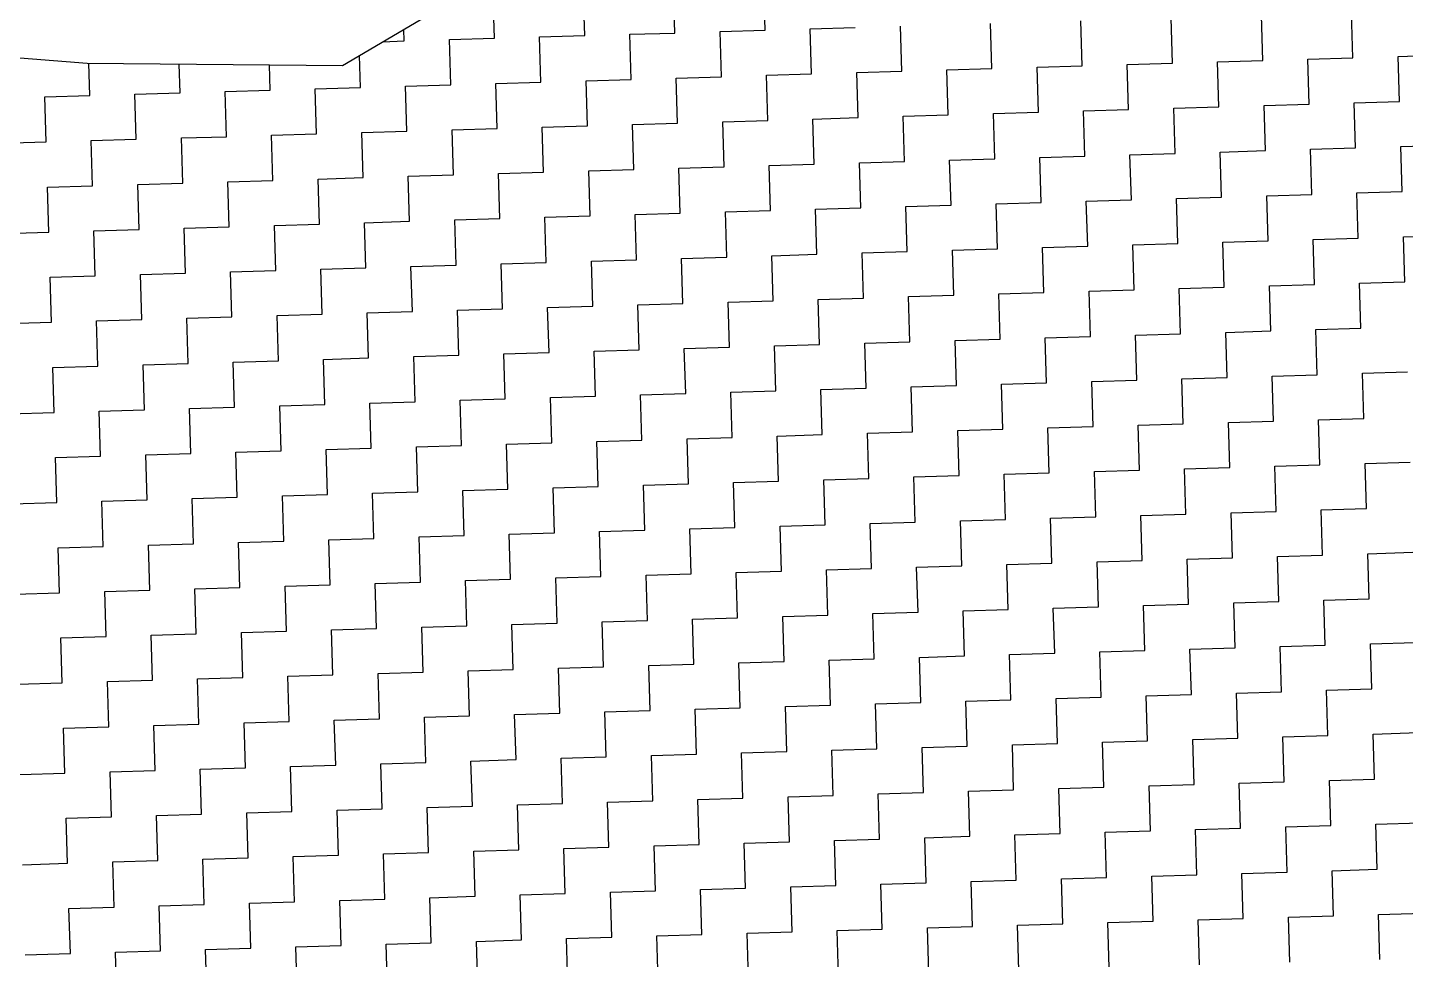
# Model space of a CAD drawing. Header units: metres. Extents: x 289662 to 290738, y 2016260 to 2018343.
# Drawn here: x 290047 to 290160.7, y 2016481.4 to 2016558.4 of the extents above; entities that cross this region are included whole.
import ezdxf

# ---------------------------------------------------------------- set-up
doc = ezdxf.new("R2010")
doc.units = ezdxf.units.M
doc.layers.add('POLY_HATCH', color=12, linetype='Continuous')

msp = doc.modelspace()

# ---------------------------------------------------------------- linework, layer by layer
at = {"layer": 'POLY_HATCH', "linetype": 'Continuous'}
for p, q in [((290085.5, 2016557.48), (290085.39, 2016561.2)), ((290092.95, 2016557.7), (290092.84, 2016561.42)), ((290100.39, 2016557.92), (290100.28, 2016561.65)), ((290107.84, 2016558.15), (290107.73, 2016561.87)), ((290126.56, 2016554.98), (290126.45, 2016558.71)), ((290134.01, 2016555.21), (290133.9, 2016558.93)), ((290141.45, 2016555.43), (290141.34, 2016559.15)), ((290148.9, 2016555.65), (290148.79, 2016559.37)), ((290156.35, 2016555.87), (290156.23, 2016559.6)), ((290078.06, 2016557.26), (290078.03, 2016558.21)), ((290081.78, 2016557.37), (290085.5, 2016557.48)), ((290089.23, 2016557.59), (290092.95, 2016557.7)), ((290089.34, 2016553.87), (290089.23, 2016557.59)), ((290096.67, 2016557.81), (290100.39, 2016557.92)), ((290096.78, 2016554.09), (290096.67, 2016557.81)), ((290104.12, 2016558.04), (290107.84, 2016558.15)), ((290104.23, 2016554.31), (290104.12, 2016558.04)), ((290111.56, 2016558.26), (290115.28, 2016558.37)), ((290111.67, 2016554.54), (290111.56, 2016558.26)), ((290119.12, 2016554.76), (290119.01, 2016558.48)), ((290076.3, 2016557.2), (290078.06, 2016557.26)), ((290081.89, 2016553.64), (290081.78, 2016557.37)), ((290052.11, 2016552.75), (290052.03, 2016555.43)), ((290059.56, 2016552.98), (290059.48, 2016555.36)), ((290067, 2016553.2), (290066.94, 2016555.3)), ((290074.45, 2016553.42), (290074.37, 2016556.07)), ((290130.29, 2016555.09), (290134.01, 2016555.21)), ((290137.73, 2016555.32), (290141.45, 2016555.43)), ((290137.84, 2016551.59), (290137.73, 2016555.32)), ((290145.18, 2016555.54), (290148.9, 2016555.65)), ((290145.29, 2016551.82), (290145.18, 2016555.54)), ((290152.62, 2016555.76), (290156.35, 2016555.87)), ((290152.73, 2016552.04), (290152.62, 2016555.76)), ((290160.07, 2016555.99), (290163.79, 2016556.1)), ((290160.18, 2016552.26), (290160.07, 2016555.99)), ((290093.06, 2016553.98), (290096.78, 2016554.09)), ((290100.5, 2016554.2), (290104.23, 2016554.31)), ((290100.62, 2016550.48), (290100.5, 2016554.2)), ((290107.95, 2016554.43), (290111.67, 2016554.54)), ((290108.06, 2016550.7), (290107.95, 2016554.43)), ((290115.4, 2016554.65), (290119.12, 2016554.76)), ((290115.51, 2016550.93), (290115.4, 2016554.65)), ((290122.84, 2016554.87), (290126.56, 2016554.98)), ((290122.95, 2016551.15), (290122.84, 2016554.87)), ((290130.4, 2016551.37), (290130.29, 2016555.09)), ((290055.83, 2016552.86), (290059.56, 2016552.98)), ((290063.28, 2016553.09), (290067, 2016553.2)), ((290063.39, 2016549.36), (290063.28, 2016553.09)), ((290070.72, 2016553.31), (290074.45, 2016553.42)), ((290070.83, 2016549.59), (290070.72, 2016553.31)), ((290078.17, 2016553.53), (290081.89, 2016553.64)), ((290078.28, 2016549.81), (290078.17, 2016553.53)), ((290085.61, 2016553.76), (290089.34, 2016553.87)), ((290085.73, 2016550.03), (290085.61, 2016553.76)), ((290093.17, 2016550.26), (290093.06, 2016553.98)), ((290048.39, 2016552.64), (290052.11, 2016552.75)), ((290048.5, 2016548.92), (290048.39, 2016552.64)), ((290055.94, 2016549.14), (290055.83, 2016552.86)), ((290141.57, 2016551.71), (290145.29, 2016551.82)), ((290149.01, 2016551.93), (290152.73, 2016552.04)), ((290149.12, 2016548.21), (290149.01, 2016551.93)), ((290156.46, 2016552.15), (290160.18, 2016552.26)), ((290156.57, 2016548.43), (290156.46, 2016552.15)), ((290104.34, 2016550.59), (290108.06, 2016550.7)), ((290111.78, 2016550.81), (290115.51, 2016550.93)), ((290111.9, 2016547.09), (290111.78, 2016550.81)), ((290119.23, 2016551.04), (290122.95, 2016551.15)), ((290119.34, 2016547.31), (290119.23, 2016551.04)), ((290126.68, 2016551.26), (290130.4, 2016551.37)), ((290126.79, 2016547.54), (290126.68, 2016551.26)), ((290134.12, 2016551.48), (290137.84, 2016551.59)), ((290134.23, 2016547.76), (290134.12, 2016551.48)), ((290141.68, 2016547.98), (290141.57, 2016551.71)), ((290067.11, 2016549.48), (290070.83, 2016549.59)), ((290074.56, 2016549.7), (290078.28, 2016549.81)), ((290074.67, 2016545.98), (290074.56, 2016549.7)), ((290082, 2016549.92), (290085.73, 2016550.03)), ((290082.11, 2016546.2), (290082, 2016549.92)), ((290089.45, 2016550.14), (290093.17, 2016550.26)), ((290089.56, 2016546.42), (290089.45, 2016550.14)), ((290096.89, 2016550.37), (290100.62, 2016550.48)), ((290097.01, 2016546.65), (290096.89, 2016550.37)), ((290104.45, 2016546.87), (290104.34, 2016550.59)), ((290044.78, 2016548.81), (290048.5, 2016548.92)), ((290052.22, 2016549.03), (290055.94, 2016549.14)), ((290052.33, 2016545.31), (290052.22, 2016549.03)), ((290059.67, 2016549.25), (290063.39, 2016549.36)), ((290059.78, 2016545.53), (290059.67, 2016549.25)), ((290067.22, 2016545.75), (290067.11, 2016549.48)), ((290152.85, 2016548.32), (290156.57, 2016548.43)), ((290160.29, 2016548.54), (290164.01, 2016548.65)), ((290160.4, 2016544.82), (290160.29, 2016548.54)), ((290115.62, 2016547.2), (290119.34, 2016547.31)), ((290123.06, 2016547.43), (290126.79, 2016547.54)), ((290123.18, 2016543.7), (290123.06, 2016547.43)), ((290130.51, 2016547.65), (290134.23, 2016547.76)), ((290130.62, 2016543.93), (290130.51, 2016547.65)), ((290137.95, 2016547.87), (290141.68, 2016547.98)), ((290138.07, 2016544.15), (290137.95, 2016547.87)), ((290145.4, 2016548.09), (290149.12, 2016548.21)), ((290145.51, 2016544.37), (290145.4, 2016548.09)), ((290152.96, 2016544.59), (290152.85, 2016548.32)), ((290078.39, 2016546.09), (290082.11, 2016546.2)), ((290085.84, 2016546.31), (290089.56, 2016546.42)), ((290085.95, 2016542.59), (290085.84, 2016546.31)), ((290093.28, 2016546.53), (290097.01, 2016546.65)), ((290093.39, 2016542.81), (290093.28, 2016546.53)), ((290100.73, 2016546.76), (290104.45, 2016546.87)), ((290100.84, 2016543.03), (290100.73, 2016546.76)), ((290108.17, 2016546.98), (290111.9, 2016547.09)), ((290108.28, 2016543.26), (290108.17, 2016546.98)), ((290115.73, 2016543.48), (290115.62, 2016547.2)), ((290048.61, 2016545.2), (290052.33, 2016545.31)), ((290048.72, 2016541.47), (290048.61, 2016545.2)), ((290056.06, 2016545.42), (290059.78, 2016545.53)), ((290056.17, 2016541.7), (290056.06, 2016545.42)), ((290063.5, 2016545.64), (290067.22, 2016545.75)), ((290063.61, 2016541.92), (290063.5, 2016545.64)), ((290070.95, 2016545.86), (290074.67, 2016545.98)), ((290071.06, 2016542.14), (290070.95, 2016545.86)), ((290078.5, 2016542.37), (290078.39, 2016546.09)), ((290126.9, 2016543.81), (290130.62, 2016543.93)), ((290134.34, 2016544.04), (290138.07, 2016544.15)), ((290134.46, 2016540.31), (290134.34, 2016544.04)), ((290141.79, 2016544.26), (290145.51, 2016544.37)), ((290141.9, 2016540.54), (290141.79, 2016544.26)), ((290149.23, 2016544.48), (290152.96, 2016544.59)), ((290149.35, 2016540.76), (290149.23, 2016544.48)), ((290156.68, 2016544.71), (290160.4, 2016544.82)), ((290156.79, 2016540.98), (290156.68, 2016544.71)), ((290089.67, 2016542.7), (290093.39, 2016542.81)), ((290089.78, 2016538.98), (290089.67, 2016542.7)), ((290097.12, 2016542.92), (290100.84, 2016543.03)), ((290097.23, 2016539.2), (290097.12, 2016542.92)), ((290104.56, 2016543.15), (290108.28, 2016543.26)), ((290104.67, 2016539.42), (290104.56, 2016543.15)), ((290112.01, 2016543.37), (290115.73, 2016543.48)), ((290112.12, 2016539.65), (290112.01, 2016543.37)), ((290119.45, 2016543.59), (290123.18, 2016543.7)), ((290119.56, 2016539.87), (290119.45, 2016543.59)), ((290127.01, 2016540.09), (290126.9, 2016543.81)), ((290052.44, 2016541.58), (290056.17, 2016541.7)), ((290052.56, 2016537.86), (290052.44, 2016541.58)), ((290059.89, 2016541.81), (290063.61, 2016541.92)), ((290060, 2016538.09), (290059.89, 2016541.81)), ((290067.34, 2016542.03), (290071.06, 2016542.14)), ((290067.45, 2016538.31), (290067.34, 2016542.03)), ((290074.78, 2016542.25), (290078.5, 2016542.37)), ((290074.89, 2016538.53), (290074.78, 2016542.25)), ((290082.23, 2016542.48), (290085.95, 2016542.59)), ((290082.34, 2016538.75), (290082.23, 2016542.48)), ((290045, 2016541.36), (290048.72, 2016541.47)), ((290138.18, 2016540.43), (290141.9, 2016540.54)), ((290138.29, 2016536.7), (290138.18, 2016540.43)), ((290145.62, 2016540.65), (290149.35, 2016540.76)), ((290145.73, 2016536.93), (290145.62, 2016540.65)), ((290153.07, 2016540.87), (290156.79, 2016540.98)), ((290153.18, 2016537.15), (290153.07, 2016540.87)), ((290160.51, 2016541.1), (290164.24, 2016541.21)), ((290160.63, 2016537.37), (290160.51, 2016541.1)), ((290100.95, 2016539.31), (290104.67, 2016539.42)), ((290101.06, 2016535.59), (290100.95, 2016539.31)), ((290108.4, 2016539.53), (290112.12, 2016539.65)), ((290108.51, 2016535.81), (290108.4, 2016539.53)), ((290115.84, 2016539.76), (290119.56, 2016539.87)), ((290115.95, 2016536.03), (290115.84, 2016539.76)), ((290123.29, 2016539.98), (290127.01, 2016540.09)), ((290123.4, 2016536.26), (290123.29, 2016539.98)), ((290130.73, 2016540.2), (290134.46, 2016540.31)), ((290130.84, 2016536.48), (290130.73, 2016540.2)), ((290063.72, 2016538.2), (290067.45, 2016538.31)), ((290063.84, 2016534.47), (290063.72, 2016538.2)), ((290071.17, 2016538.42), (290074.89, 2016538.53)), ((290071.28, 2016534.7), (290071.17, 2016538.42)), ((290078.61, 2016538.64), (290082.34, 2016538.75)), ((290078.73, 2016534.92), (290078.61, 2016538.64)), ((290086.06, 2016538.87), (290089.78, 2016538.98)), ((290086.17, 2016535.14), (290086.06, 2016538.87)), ((290093.51, 2016539.09), (290097.23, 2016539.2)), ((290093.62, 2016535.37), (290093.51, 2016539.09)), ((290048.83, 2016537.75), (290052.56, 2016537.86)), ((290048.94, 2016534.03), (290048.83, 2016537.75)), ((290056.28, 2016537.97), (290060, 2016538.09)), ((290056.39, 2016534.25), (290056.28, 2016537.97)), ((290149.46, 2016537.04), (290153.18, 2016537.15)), ((290149.57, 2016533.32), (290149.46, 2016537.04)), ((290156.9, 2016537.26), (290160.63, 2016537.37)), ((290157.01, 2016533.54), (290156.9, 2016537.26)), ((290112.23, 2016535.92), (290115.95, 2016536.03)), ((290112.34, 2016532.2), (290112.23, 2016535.92)), ((290119.68, 2016536.15), (290123.4, 2016536.26)), ((290119.79, 2016532.42), (290119.68, 2016536.15)), ((290127.12, 2016536.37), (290130.84, 2016536.48)), ((290127.23, 2016532.65), (290127.12, 2016536.37)), ((290134.57, 2016536.59), (290138.29, 2016536.7)), ((290134.68, 2016532.87), (290134.57, 2016536.59)), ((290142.01, 2016536.81), (290145.73, 2016536.93)), ((290142.12, 2016533.09), (290142.01, 2016536.81)), ((290075, 2016534.81), (290078.73, 2016534.92)), ((290075.12, 2016531.09), (290075, 2016534.81)), ((290082.45, 2016535.03), (290086.17, 2016535.14)), ((290082.56, 2016531.31), (290082.45, 2016535.03)), ((290089.89, 2016535.25), (290093.62, 2016535.37)), ((290090.01, 2016531.53), (290089.89, 2016535.25)), ((290097.34, 2016535.48), (290101.06, 2016535.59)), ((290097.45, 2016531.75), (290097.34, 2016535.48)), ((290104.79, 2016535.7), (290108.51, 2016535.81)), ((290104.9, 2016531.98), (290104.79, 2016535.7)), ((290045.22, 2016533.92), (290048.94, 2016534.03)), ((290052.67, 2016534.14), (290056.39, 2016534.25)), ((290052.78, 2016530.42), (290052.67, 2016534.14)), ((290060.11, 2016534.36), (290063.84, 2016534.47)), ((290060.22, 2016530.64), (290060.11, 2016534.36)), ((290067.56, 2016534.59), (290071.28, 2016534.7)), ((290067.67, 2016530.86), (290067.56, 2016534.59)), ((290123.51, 2016532.53), (290127.23, 2016532.65)), ((290123.62, 2016528.81), (290123.51, 2016532.53)), ((290130.96, 2016532.76), (290134.68, 2016532.87)), ((290131.07, 2016529.04), (290130.96, 2016532.76)), ((290138.4, 2016532.98), (290142.12, 2016533.09)), ((290138.51, 2016529.26), (290138.4, 2016532.98)), ((290145.85, 2016533.2), (290149.57, 2016533.32)), ((290145.96, 2016529.48), (290145.85, 2016533.2)), ((290153.29, 2016533.43), (290157.01, 2016533.54)), ((290153.4, 2016529.7), (290153.29, 2016533.43)), ((290086.28, 2016531.42), (290090.01, 2016531.53)), ((290086.39, 2016527.7), (290086.28, 2016531.42)), ((290093.73, 2016531.64), (290097.45, 2016531.75)), ((290093.84, 2016527.92), (290093.73, 2016531.64)), ((290101.17, 2016531.87), (290104.9, 2016531.98)), ((290101.29, 2016528.14), (290101.17, 2016531.87)), ((290108.62, 2016532.09), (290112.34, 2016532.2)), ((290108.73, 2016528.37), (290108.62, 2016532.09)), ((290116.06, 2016532.31), (290119.79, 2016532.42)), ((290116.18, 2016528.59), (290116.06, 2016532.31)), ((290049.06, 2016530.31), (290052.78, 2016530.42)), ((290049.17, 2016526.58), (290049.06, 2016530.31)), ((290056.5, 2016530.53), (290060.22, 2016530.64)), ((290056.61, 2016526.81), (290056.5, 2016530.53)), ((290063.95, 2016530.75), (290067.67, 2016530.86)), ((290064.06, 2016527.03), (290063.95, 2016530.75)), ((290071.39, 2016530.97), (290075.12, 2016531.09)), ((290071.5, 2016527.25), (290071.39, 2016530.97)), ((290078.84, 2016531.2), (290082.56, 2016531.31)), ((290078.95, 2016527.47), (290078.84, 2016531.2)), ((290134.79, 2016529.15), (290138.51, 2016529.26)), ((290134.9, 2016525.42), (290134.79, 2016529.15)), ((290142.23, 2016529.37), (290145.96, 2016529.48)), ((290142.35, 2016525.65), (290142.23, 2016529.37)), ((290149.68, 2016529.59), (290153.4, 2016529.7)), ((290149.79, 2016525.87), (290149.68, 2016529.59)), ((290157.13, 2016529.82), (290160.85, 2016529.93)), ((290157.24, 2016526.09), (290157.13, 2016529.82)), ((290090.12, 2016527.81), (290093.84, 2016527.92)), ((290097.56, 2016528.03), (290101.29, 2016528.14)), ((290097.67, 2016524.31), (290097.56, 2016528.03)), ((290105.01, 2016528.25), (290108.73, 2016528.37)), ((290105.12, 2016524.53), (290105.01, 2016528.25)), ((290112.45, 2016528.48), (290116.18, 2016528.59)), ((290112.56, 2016524.76), (290112.45, 2016528.48)), ((290119.9, 2016528.7), (290123.62, 2016528.81)), ((290120.01, 2016524.98), (290119.9, 2016528.7)), ((290127.34, 2016528.92), (290131.07, 2016529.04)), ((290127.46, 2016525.2), (290127.34, 2016528.92)), ((290052.89, 2016526.69), (290056.61, 2016526.81)), ((290060.34, 2016526.92), (290064.06, 2016527.03)), ((290060.45, 2016523.19), (290060.34, 2016526.92)), ((290067.78, 2016527.14), (290071.5, 2016527.25)), ((290067.89, 2016523.42), (290067.78, 2016527.14)), ((290075.23, 2016527.36), (290078.95, 2016527.47)), ((290075.34, 2016523.64), (290075.23, 2016527.36)), ((290082.67, 2016527.59), (290086.39, 2016527.7)), ((290082.78, 2016523.86), (290082.67, 2016527.59)), ((290090.23, 2016524.09), (290090.12, 2016527.81)), ((290045.45, 2016526.47), (290049.17, 2016526.58)), ((290053, 2016522.97), (290052.89, 2016526.69)), ((290138.62, 2016525.54), (290142.35, 2016525.65)), ((290146.07, 2016525.76), (290149.79, 2016525.87)), ((290146.18, 2016522.04), (290146.07, 2016525.76)), ((290153.51, 2016525.98), (290157.24, 2016526.09)), ((290153.63, 2016522.26), (290153.51, 2016525.98)), ((290101.4, 2016524.42), (290105.12, 2016524.53)), ((290108.84, 2016524.64), (290112.56, 2016524.76)), ((290108.95, 2016520.92), (290108.84, 2016524.64)), ((290116.29, 2016524.87), (290120.01, 2016524.98)), ((290116.4, 2016521.14), (290116.29, 2016524.87)), ((290123.73, 2016525.09), (290127.46, 2016525.2)), ((290123.84, 2016521.37), (290123.73, 2016525.09)), ((290131.18, 2016525.31), (290134.9, 2016525.42)), ((290131.29, 2016521.59), (290131.18, 2016525.31)), ((290138.74, 2016521.81), (290138.62, 2016525.54)), ((290064.17, 2016523.31), (290067.89, 2016523.42)), ((290071.62, 2016523.53), (290075.34, 2016523.64)), ((290071.73, 2016519.81), (290071.62, 2016523.53)), ((290079.06, 2016523.75), (290082.78, 2016523.86)), ((290079.17, 2016520.03), (290079.06, 2016523.75)), ((290086.51, 2016523.97), (290090.23, 2016524.09)), ((290086.62, 2016520.25), (290086.51, 2016523.97)), ((290093.95, 2016524.2), (290097.67, 2016524.31)), ((290094.06, 2016520.47), (290093.95, 2016524.2)), ((290101.51, 2016520.7), (290101.4, 2016524.42)), ((290049.28, 2016522.86), (290053, 2016522.97)), ((290049.39, 2016519.14), (290049.28, 2016522.86)), ((290056.72, 2016523.08), (290060.45, 2016523.19)), ((290056.84, 2016519.36), (290056.72, 2016523.08)), ((290064.28, 2016519.58), (290064.17, 2016523.31)), ((290149.9, 2016522.15), (290153.63, 2016522.26)), ((290157.35, 2016522.37), (290161.07, 2016522.48)), ((290157.46, 2016518.65), (290157.35, 2016522.37)), ((290112.68, 2016521.03), (290116.4, 2016521.14)), ((290120.12, 2016521.26), (290123.84, 2016521.37)), ((290120.23, 2016517.53), (290120.12, 2016521.26)), ((290127.57, 2016521.48), (290131.29, 2016521.59)), ((290127.68, 2016517.76), (290127.57, 2016521.48)), ((290135.01, 2016521.7), (290138.74, 2016521.81)), ((290135.12, 2016517.98), (290135.01, 2016521.7)), ((290142.46, 2016521.92), (290146.18, 2016522.04)), ((290142.57, 2016518.2), (290142.46, 2016521.92)), ((290150.01, 2016518.42), (290149.9, 2016522.15)), ((290075.45, 2016519.92), (290079.17, 2016520.03)), ((290082.89, 2016520.14), (290086.62, 2016520.25)), ((290083.01, 2016516.42), (290082.89, 2016520.14)), ((290090.34, 2016520.36), (290094.06, 2016520.47)), ((290090.45, 2016516.64), (290090.34, 2016520.36)), ((290097.79, 2016520.59), (290101.51, 2016520.7)), ((290097.9, 2016516.86), (290097.79, 2016520.59)), ((290105.23, 2016520.81), (290108.95, 2016520.92)), ((290105.34, 2016517.09), (290105.23, 2016520.81)), ((290112.79, 2016517.31), (290112.68, 2016521.03)), ((290045.67, 2016519.03), (290049.39, 2016519.14)), ((290053.11, 2016519.25), (290056.84, 2016519.36)), ((290053.22, 2016515.53), (290053.11, 2016519.25)), ((290060.56, 2016519.47), (290064.28, 2016519.58)), ((290060.67, 2016515.75), (290060.56, 2016519.47)), ((290068, 2016519.69), (290071.73, 2016519.81)), ((290068.12, 2016515.97), (290068, 2016519.69)), ((290075.56, 2016516.19), (290075.45, 2016519.92)), ((290123.96, 2016517.64), (290127.68, 2016517.76)), ((290131.4, 2016517.87), (290135.12, 2016517.98)), ((290131.51, 2016514.14), (290131.4, 2016517.87)), ((290138.85, 2016518.09), (290142.57, 2016518.2)), ((290138.96, 2016514.37), (290138.85, 2016518.09)), ((290146.29, 2016518.31), (290150.01, 2016518.42)), ((290146.4, 2016514.59), (290146.29, 2016518.31)), ((290153.74, 2016518.54), (290157.46, 2016518.65)), ((290153.85, 2016514.81), (290153.74, 2016518.54)), ((290086.73, 2016516.53), (290090.45, 2016516.64)), ((290094.17, 2016516.75), (290097.9, 2016516.86)), ((290094.29, 2016513.03), (290094.17, 2016516.75)), ((290101.62, 2016516.98), (290105.34, 2016517.09)), ((290101.73, 2016513.25), (290101.62, 2016516.98)), ((290109.07, 2016517.2), (290112.79, 2016517.31)), ((290109.18, 2016513.48), (290109.07, 2016517.2)), ((290116.51, 2016517.42), (290120.23, 2016517.53)), ((290116.62, 2016513.7), (290116.51, 2016517.42)), ((290124.07, 2016513.92), (290123.96, 2016517.64)), ((290049.5, 2016515.41), (290053.22, 2016515.53)), ((290049.61, 2016511.69), (290049.5, 2016515.41)), ((290056.95, 2016515.64), (290060.67, 2016515.75)), ((290057.06, 2016511.91), (290056.95, 2016515.64)), ((290064.39, 2016515.86), (290068.12, 2016515.97)), ((290064.5, 2016512.14), (290064.39, 2016515.86)), ((290071.84, 2016516.08), (290075.56, 2016516.19)), ((290071.95, 2016512.36), (290071.84, 2016516.08)), ((290079.28, 2016516.31), (290083.01, 2016516.42)), ((290079.4, 2016512.58), (290079.28, 2016516.31)), ((290086.84, 2016512.81), (290086.73, 2016516.53)), ((290135.24, 2016514.26), (290138.96, 2016514.37)), ((290142.68, 2016514.48), (290146.4, 2016514.59)), ((290142.79, 2016510.76), (290142.68, 2016514.48)), ((290150.13, 2016514.7), (290153.85, 2016514.81)), ((290150.24, 2016510.98), (290150.13, 2016514.7)), ((290157.57, 2016514.92), (290161.29, 2016515.04)), ((290157.68, 2016511.2), (290157.57, 2016514.92)), ((290098.01, 2016513.14), (290101.73, 2016513.25)), ((290098.12, 2016509.42), (290098.01, 2016513.14)), ((290105.45, 2016513.36), (290109.18, 2016513.48)), ((290105.57, 2016509.64), (290105.45, 2016513.36)), ((290112.9, 2016513.59), (290116.62, 2016513.7)), ((290113.01, 2016509.86), (290112.9, 2016513.59)), ((290120.34, 2016513.81), (290124.07, 2016513.92)), ((290120.46, 2016510.09), (290120.34, 2016513.81)), ((290127.79, 2016514.03), (290131.51, 2016514.14)), ((290127.9, 2016510.31), (290127.79, 2016514.03)), ((290135.35, 2016510.53), (290135.24, 2016514.26)), ((290060.78, 2016512.03), (290064.5, 2016512.14)), ((290060.89, 2016508.3), (290060.78, 2016512.03)), ((290068.23, 2016512.25), (290071.95, 2016512.36)), ((290068.34, 2016508.53), (290068.23, 2016512.25)), ((290075.67, 2016512.47), (290079.4, 2016512.58)), ((290075.78, 2016508.75), (290075.67, 2016512.47)), ((290083.12, 2016512.7), (290086.84, 2016512.81)), ((290083.23, 2016508.97), (290083.12, 2016512.7)), ((290090.56, 2016512.92), (290094.29, 2016513.03)), ((290090.67, 2016509.2), (290090.56, 2016512.92)), ((290045.89, 2016511.58), (290049.61, 2016511.69)), ((290053.34, 2016511.8), (290057.06, 2016511.91)), ((290053.45, 2016508.08), (290053.34, 2016511.8)), ((290146.51, 2016510.87), (290150.24, 2016510.98)), ((290146.63, 2016507.14), (290146.51, 2016510.87)), ((290153.96, 2016511.09), (290157.68, 2016511.2)), ((290154.07, 2016507.37), (290153.96, 2016511.09)), ((290109.29, 2016509.75), (290113.01, 2016509.86)), ((290109.4, 2016506.03), (290109.29, 2016509.75)), ((290116.73, 2016509.98), (290120.46, 2016510.09)), ((290116.84, 2016506.25), (290116.73, 2016509.98)), ((290124.18, 2016510.2), (290127.9, 2016510.31)), ((290124.29, 2016506.48), (290124.18, 2016510.2)), ((290131.62, 2016510.42), (290135.35, 2016510.53)), ((290131.74, 2016506.7), (290131.62, 2016510.42)), ((290139.07, 2016510.64), (290142.79, 2016510.76)), ((290139.18, 2016506.92), (290139.07, 2016510.64)), ((290072.06, 2016508.64), (290075.78, 2016508.75)), ((290072.17, 2016504.92), (290072.06, 2016508.64)), ((290079.51, 2016508.86), (290083.23, 2016508.97)), ((290079.62, 2016505.14), (290079.51, 2016508.86)), ((290086.95, 2016509.08), (290090.67, 2016509.2)), ((290087.06, 2016505.36), (290086.95, 2016509.08)), ((290094.4, 2016509.31), (290098.12, 2016509.42)), ((290094.51, 2016505.58), (290094.4, 2016509.31)), ((290101.84, 2016509.53), (290105.57, 2016509.64)), ((290101.95, 2016505.81), (290101.84, 2016509.53)), ((290049.73, 2016507.97), (290053.45, 2016508.08)), ((290049.84, 2016504.25), (290049.73, 2016507.97)), ((290057.17, 2016508.19), (290060.89, 2016508.3)), ((290057.28, 2016504.47), (290057.17, 2016508.19)), ((290064.62, 2016508.42), (290068.34, 2016508.53)), ((290064.73, 2016504.69), (290064.62, 2016508.42)), ((290157.79, 2016507.48), (290161.52, 2016507.59)), ((290157.91, 2016503.76), (290157.79, 2016507.48)), ((290120.57, 2016506.36), (290124.29, 2016506.48)), ((290120.68, 2016502.64), (290120.57, 2016506.36)), ((290128.01, 2016506.59), (290131.74, 2016506.7)), ((290128.12, 2016502.86), (290128.01, 2016506.59)), ((290135.46, 2016506.81), (290139.18, 2016506.92)), ((290135.57, 2016503.09), (290135.46, 2016506.81)), ((290142.9, 2016507.03), (290146.63, 2016507.14)), ((290143.02, 2016503.31), (290142.9, 2016507.03)), ((290150.35, 2016507.26), (290154.07, 2016507.37)), ((290150.46, 2016503.53), (290150.35, 2016507.26)), ((290083.34, 2016505.25), (290087.06, 2016505.36)), ((290083.45, 2016501.53), (290083.34, 2016505.25)), ((290090.79, 2016505.47), (290094.51, 2016505.58)), ((290090.9, 2016501.75), (290090.79, 2016505.47)), ((290098.23, 2016505.7), (290101.95, 2016505.81)), ((290098.34, 2016501.97), (290098.23, 2016505.7)), ((290105.68, 2016505.92), (290109.4, 2016506.03)), ((290105.79, 2016502.2), (290105.68, 2016505.92)), ((290113.12, 2016506.14), (290116.84, 2016506.25)), ((290113.23, 2016502.42), (290113.12, 2016506.14)), ((290046.11, 2016504.14), (290049.84, 2016504.25)), ((290053.56, 2016504.36), (290057.28, 2016504.47)), ((290053.67, 2016500.64), (290053.56, 2016504.36)), ((290061, 2016504.58), (290064.73, 2016504.69)), ((290061.12, 2016500.86), (290061, 2016504.58)), ((290068.45, 2016504.8), (290072.17, 2016504.92)), ((290068.56, 2016501.08), (290068.45, 2016504.8)), ((290075.9, 2016505.03), (290079.62, 2016505.14)), ((290076.01, 2016501.3), (290075.9, 2016505.03)), ((290131.85, 2016502.98), (290135.57, 2016503.09)), ((290131.96, 2016499.25), (290131.85, 2016502.98)), ((290139.29, 2016503.2), (290143.02, 2016503.31)), ((290139.4, 2016499.48), (290139.29, 2016503.2)), ((290146.74, 2016503.42), (290150.46, 2016503.53)), ((290146.85, 2016499.7), (290146.74, 2016503.42)), ((290154.18, 2016503.65), (290157.91, 2016503.76)), ((290154.29, 2016499.92), (290154.18, 2016503.65)), ((290094.62, 2016501.86), (290098.34, 2016501.97)), ((290094.73, 2016498.14), (290094.62, 2016501.86)), ((290102.07, 2016502.08), (290105.79, 2016502.2)), ((290102.18, 2016498.36), (290102.07, 2016502.08)), ((290109.51, 2016502.31), (290113.23, 2016502.42)), ((290109.62, 2016498.58), (290109.51, 2016502.31)), ((290116.96, 2016502.53), (290120.68, 2016502.64)), ((290117.07, 2016498.81), (290116.96, 2016502.53)), ((290124.4, 2016502.75), (290128.12, 2016502.86)), ((290124.51, 2016499.03), (290124.4, 2016502.75)), ((290049.95, 2016500.52), (290053.67, 2016500.64)), ((290057.39, 2016500.75), (290061.12, 2016500.86)), ((290057.5, 2016497.02), (290057.39, 2016500.75)), ((290064.84, 2016500.97), (290068.56, 2016501.08)), ((290064.95, 2016497.25), (290064.84, 2016500.97)), ((290072.28, 2016501.19), (290076.01, 2016501.3)), ((290072.4, 2016497.47), (290072.28, 2016501.19)), ((290079.73, 2016501.42), (290083.45, 2016501.53)), ((290079.84, 2016497.69), (290079.73, 2016501.42)), ((290087.17, 2016501.64), (290090.9, 2016501.75)), ((290087.29, 2016497.92), (290087.17, 2016501.64)), ((290050.06, 2016496.8), (290049.95, 2016500.52)), ((290143.13, 2016499.59), (290146.85, 2016499.7)), ((290143.24, 2016495.87), (290143.13, 2016499.59)), ((290150.57, 2016499.81), (290154.29, 2016499.92)), ((290150.68, 2016496.09), (290150.57, 2016499.81)), ((290158.02, 2016500.03), (290161.74, 2016500.15)), ((290158.13, 2016496.31), (290158.02, 2016500.03)), ((290098.45, 2016498.25), (290102.18, 2016498.36)), ((290105.9, 2016498.47), (290109.62, 2016498.58)), ((290106.01, 2016494.75), (290105.9, 2016498.47)), ((290113.35, 2016498.7), (290117.07, 2016498.81)), ((290113.46, 2016494.97), (290113.35, 2016498.7)), ((290120.79, 2016498.92), (290124.51, 2016499.03)), ((290120.9, 2016495.2), (290120.79, 2016498.92)), ((290128.24, 2016499.14), (290131.96, 2016499.25)), ((290128.35, 2016495.42), (290128.24, 2016499.14)), ((290135.68, 2016499.37), (290139.4, 2016499.48)), ((290135.79, 2016495.64), (290135.68, 2016499.37)), ((290061.23, 2016497.14), (290064.95, 2016497.25)), ((290068.67, 2016497.36), (290072.4, 2016497.47)), ((290068.78, 2016493.64), (290068.67, 2016497.36)), ((290076.12, 2016497.58), (290079.84, 2016497.69)), ((290076.23, 2016493.86), (290076.12, 2016497.58)), ((290083.56, 2016497.8), (290087.29, 2016497.92)), ((290083.68, 2016494.08), (290083.56, 2016497.8)), ((290091.01, 2016498.03), (290094.73, 2016498.14)), ((290091.12, 2016494.3), (290091.01, 2016498.03)), ((290098.57, 2016494.53), (290098.45, 2016498.25)), ((290046.34, 2016496.69), (290050.06, 2016496.8)), ((290053.78, 2016496.91), (290057.5, 2016497.02)), ((290053.89, 2016493.19), (290053.78, 2016496.91)), ((290061.34, 2016493.41), (290061.23, 2016497.14)), ((290146.96, 2016495.98), (290150.68, 2016496.09)), ((290154.41, 2016496.2), (290158.13, 2016496.31)), ((290154.52, 2016492.48), (290154.41, 2016496.2)), ((290109.73, 2016494.86), (290113.46, 2016494.97)), ((290117.18, 2016495.09), (290120.9, 2016495.2)), ((290117.29, 2016491.36), (290117.18, 2016495.09)), ((290124.62, 2016495.31), (290128.35, 2016495.42)), ((290124.74, 2016491.59), (290124.62, 2016495.31)), ((290132.07, 2016495.53), (290135.79, 2016495.64)), ((290132.18, 2016491.81), (290132.07, 2016495.53)), ((290139.52, 2016495.75), (290143.24, 2016495.87)), ((290139.63, 2016492.03), (290139.52, 2016495.75)), ((290147.07, 2016492.25), (290146.96, 2016495.98)), ((290072.51, 2016493.75), (290076.23, 2016493.86)), ((290079.95, 2016493.97), (290083.68, 2016494.08)), ((290080.06, 2016490.25), (290079.95, 2016493.97)), ((290087.4, 2016494.19), (290091.12, 2016494.3)), ((290087.51, 2016490.47), (290087.4, 2016494.19)), ((290094.84, 2016494.42), (290098.57, 2016494.53)), ((290094.95, 2016490.69), (290094.84, 2016494.42)), ((290102.29, 2016494.64), (290106.01, 2016494.75)), ((290102.4, 2016490.92), (290102.29, 2016494.64)), ((290109.85, 2016491.14), (290109.73, 2016494.86)), ((290050.17, 2016493.08), (290053.89, 2016493.19)), ((290050.28, 2016489.36), (290050.17, 2016493.08)), ((290057.62, 2016493.3), (290061.34, 2016493.41)), ((290057.73, 2016489.58), (290057.62, 2016493.3)), ((290065.06, 2016493.52), (290068.78, 2016493.64)), ((290065.17, 2016489.8), (290065.06, 2016493.52)), ((290072.62, 2016490.02), (290072.51, 2016493.75)), ((290158.24, 2016492.59), (290161.96, 2016492.7)), ((290121.01, 2016491.47), (290124.74, 2016491.59)), ((290128.46, 2016491.7), (290132.18, 2016491.81)), ((290128.57, 2016487.97), (290128.46, 2016491.7)), ((290135.9, 2016491.92), (290139.63, 2016492.03)), ((290136.02, 2016488.2), (290135.9, 2016491.92)), ((290143.35, 2016492.14), (290147.07, 2016492.25)), ((290143.46, 2016488.42), (290143.35, 2016492.14)), ((290150.8, 2016492.37), (290154.52, 2016492.48)), ((290150.91, 2016488.64), (290150.8, 2016492.37)), ((290158.35, 2016488.87), (290158.24, 2016492.59)), ((290083.79, 2016490.36), (290087.51, 2016490.47)), ((290091.23, 2016490.58), (290094.95, 2016490.69)), ((290091.34, 2016486.86), (290091.23, 2016490.58)), ((290098.68, 2016490.8), (290102.4, 2016490.92)), ((290098.79, 2016487.08), (290098.68, 2016490.8)), ((290106.12, 2016491.03), (290109.85, 2016491.14)), ((290106.23, 2016487.31), (290106.12, 2016491.03)), ((290113.57, 2016491.25), (290117.29, 2016491.36)), ((290113.68, 2016487.53), (290113.57, 2016491.25)), ((290121.13, 2016487.75), (290121.01, 2016491.47)), ((290046.56, 2016489.24), (290050.28, 2016489.36)), ((290054.01, 2016489.47), (290057.73, 2016489.58)), ((290054.12, 2016485.74), (290054.01, 2016489.47)), ((290061.45, 2016489.69), (290065.17, 2016489.8)), ((290061.56, 2016485.97), (290061.45, 2016489.69)), ((290068.9, 2016489.91), (290072.62, 2016490.02)), ((290069.01, 2016486.19), (290068.9, 2016489.91)), ((290076.34, 2016490.14), (290080.06, 2016490.25)), ((290076.45, 2016486.41), (290076.34, 2016490.14)), ((290083.9, 2016486.64), (290083.79, 2016490.36)), ((290132.29, 2016488.09), (290136.02, 2016488.2)), ((290139.74, 2016488.31), (290143.46, 2016488.42)), ((290139.85, 2016484.59), (290139.74, 2016488.31)), ((290147.18, 2016488.53), (290150.91, 2016488.64)), ((290147.3, 2016484.81), (290147.18, 2016488.53)), ((290154.63, 2016488.75), (290158.35, 2016488.87)), ((290154.74, 2016485.03), (290154.63, 2016488.75)), ((290095.07, 2016486.97), (290098.79, 2016487.08)), ((290102.51, 2016487.19), (290106.23, 2016487.31)), ((290102.62, 2016483.47), (290102.51, 2016487.19)), ((290109.96, 2016487.42), (290113.68, 2016487.53)), ((290110.07, 2016483.69), (290109.96, 2016487.42)), ((290117.4, 2016487.64), (290121.13, 2016487.75)), ((290117.51, 2016483.92), (290117.4, 2016487.64)), ((290124.85, 2016487.86), (290128.57, 2016487.97)), ((290124.96, 2016484.14), (290124.85, 2016487.86)), ((290132.4, 2016484.36), (290132.29, 2016488.09)), ((290057.84, 2016485.86), (290061.56, 2016485.97)), ((290057.95, 2016482.13), (290057.84, 2016485.86)), ((290065.28, 2016486.08), (290069.01, 2016486.19)), ((290065.4, 2016482.36), (290065.28, 2016486.08)), ((290072.73, 2016486.3), (290076.45, 2016486.41)), ((290072.84, 2016482.58), (290072.73, 2016486.3)), ((290080.18, 2016486.52), (290083.9, 2016486.64)), ((290080.29, 2016482.8), (290080.18, 2016486.52)), ((290087.62, 2016486.75), (290091.34, 2016486.86)), ((290087.73, 2016483.03), (290087.62, 2016486.75)), ((290095.18, 2016483.25), (290095.07, 2016486.97)), ((290050.39, 2016485.63), (290054.12, 2016485.74)), ((290050.51, 2016481.91), (290050.39, 2016485.63)), ((290143.57, 2016484.7), (290147.3, 2016484.81)), ((290151.02, 2016484.92), (290154.74, 2016485.03)), ((290151.13, 2016481.2), (290151.02, 2016484.92)), ((290158.46, 2016485.14), (290162.19, 2016485.25)), ((290158.57, 2016481.42), (290158.46, 2016485.14)), ((290106.35, 2016483.58), (290110.07, 2016483.69)), ((290106.46, 2016479.86), (290106.35, 2016483.58)), ((290113.79, 2016483.81), (290117.51, 2016483.92)), ((290113.9, 2016480.08), (290113.79, 2016483.81)), ((290121.24, 2016484.03), (290124.96, 2016484.14)), ((290121.35, 2016480.31), (290121.24, 2016484.03)), ((290128.68, 2016484.25), (290132.4, 2016484.36)), ((290128.79, 2016480.53), (290128.68, 2016484.25)), ((290136.13, 2016484.47), (290139.85, 2016484.59)), ((290136.24, 2016480.75), (290136.13, 2016484.47)), ((290143.68, 2016480.97), (290143.57, 2016484.7)), ((290069.12, 2016482.47), (290072.84, 2016482.58)), ((290069.23, 2016478.75), (290069.12, 2016482.47)), ((290076.56, 2016482.69), (290080.29, 2016482.8)), ((290076.68, 2016478.97), (290076.56, 2016482.69)), ((290084.01, 2016482.91), (290087.73, 2016483.03)), ((290084.12, 2016479.19), (290084.01, 2016482.91)), ((290091.45, 2016483.14), (290095.18, 2016483.25)), ((290091.57, 2016479.41), (290091.45, 2016483.14)), ((290098.9, 2016483.36), (290102.62, 2016483.47)), ((290099.01, 2016479.64), (290098.9, 2016483.36)), ((290046.78, 2016481.8), (290050.51, 2016481.91)), ((290054.23, 2016482.02), (290057.95, 2016482.13)), ((290054.34, 2016478.3), (290054.23, 2016482.02)), ((290061.67, 2016482.24), (290065.4, 2016482.36)), ((290061.78, 2016478.52), (290061.67, 2016482.24))]:
    msp.add_line(p, q, dxfattribs=at)
at = {"layer": 'POLY_HATCH'}
for p, q in [((290072.96, 2016555.25), (290081.72, 2016560.37)), ((290044.58, 2016556.02), (290051.89, 2016555.43)), ((290051.89, 2016555.43), (290072.96, 2016555.25))]:
    msp.add_line(p, q, dxfattribs=at)

doc.saveas('drawing.dxf')
